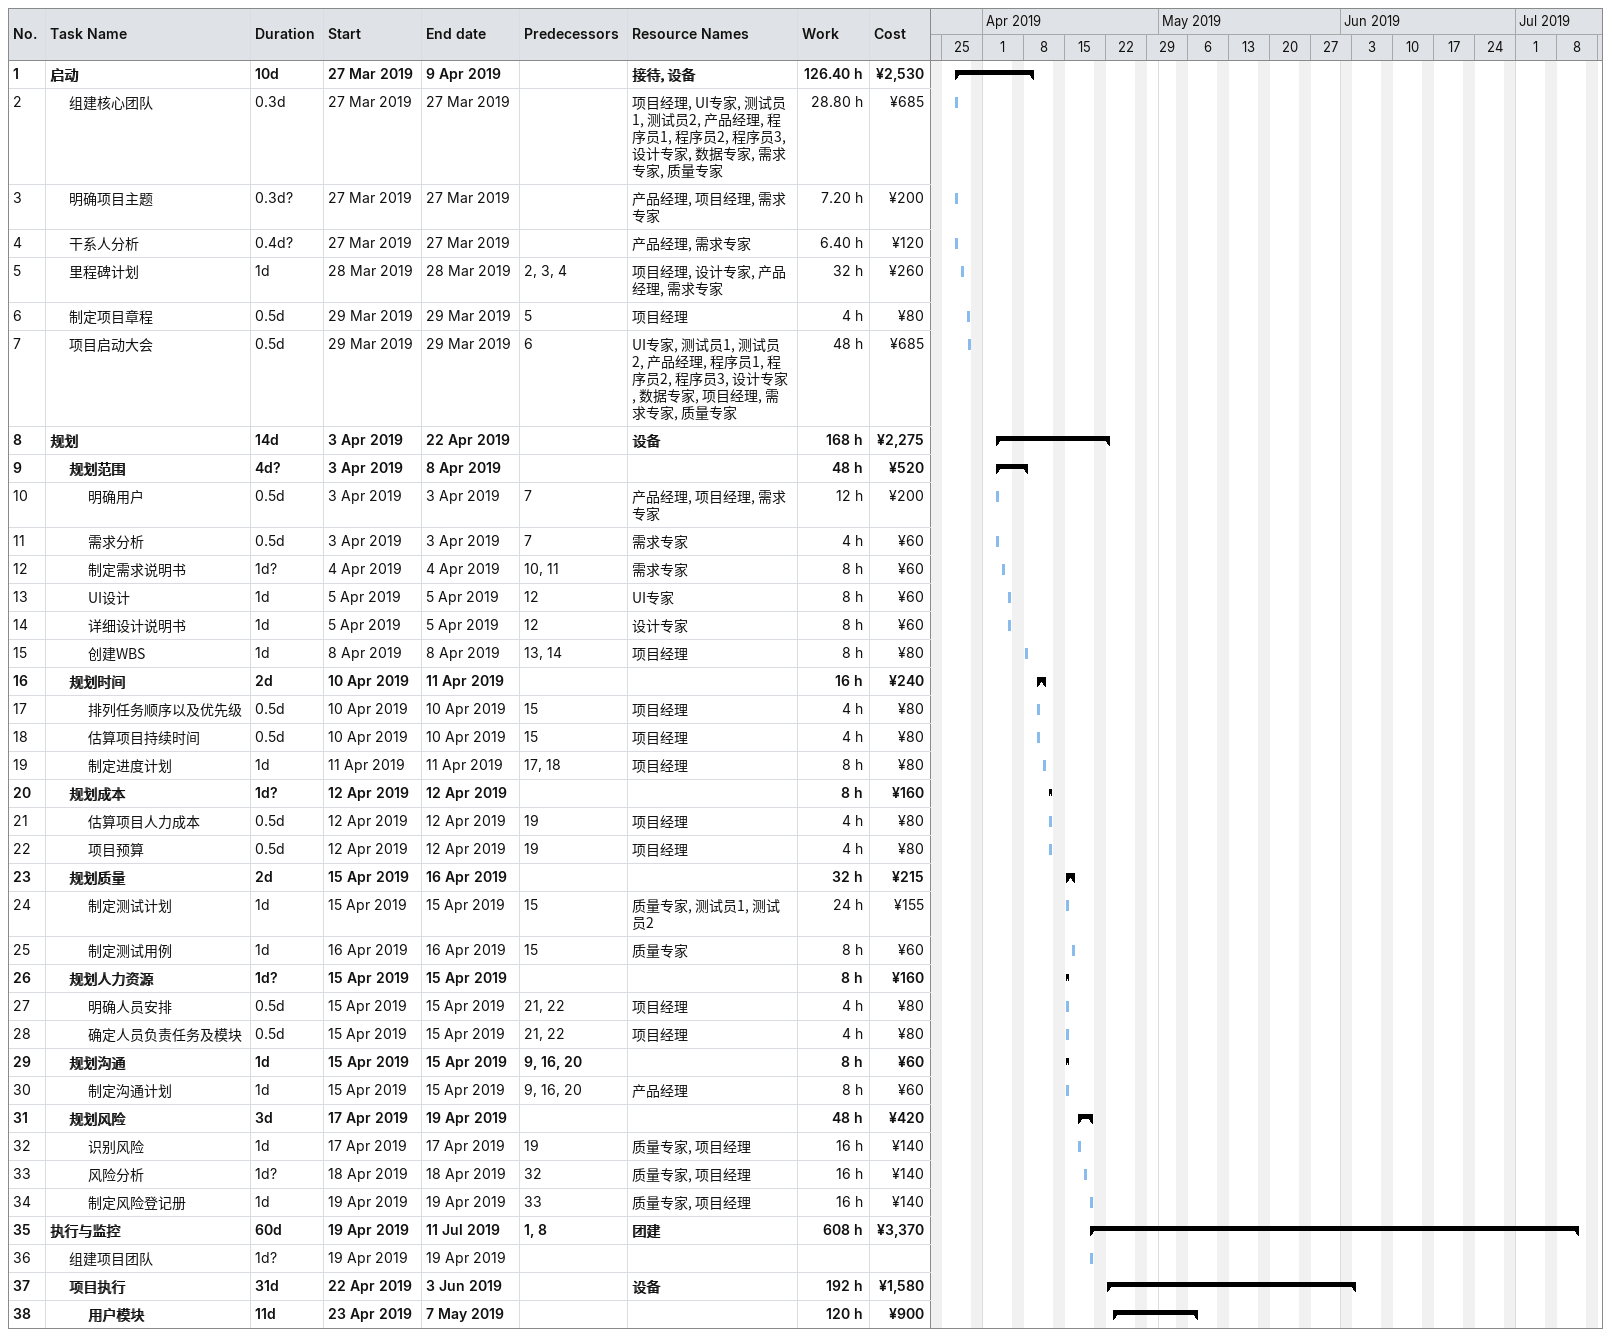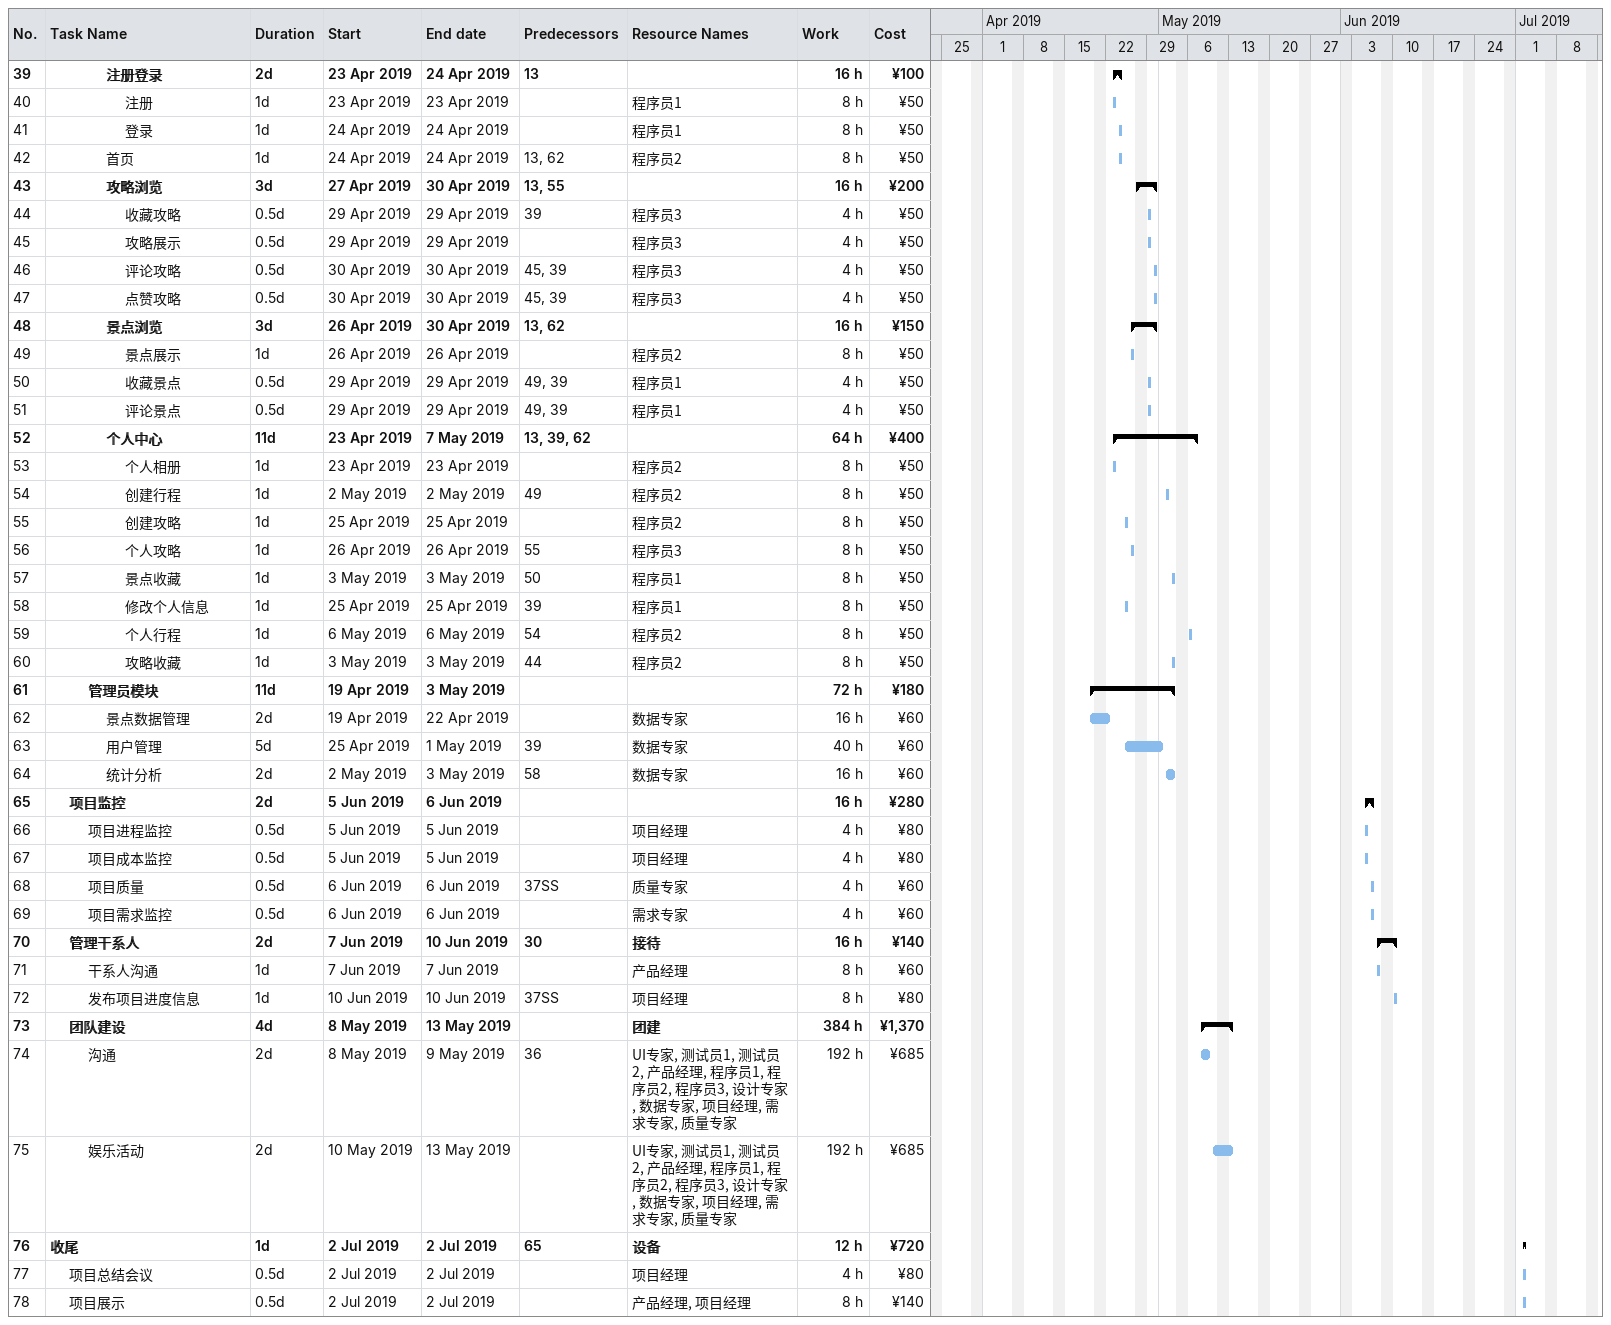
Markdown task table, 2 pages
| ID | Level | Task | Duration | Start | Finish | Predecessors | Resources | Work (h) | Cost (¥) |
|---|---|---|---|---|---|---|---|---|---|
| 1 | 1 | **启动** | 10d | 2019-03-27 | 2019-04-09 |  | 接待, 设备 | 126.40 | 2530 |
| 2 | 2 | 组建核心团队 | 0.3d | 2019-03-27 | 2019-03-27 |  | 项目经理, UI专家, 测试员1, 测试员2, 产品经理, 程序员1, 程序员2, 程序员3, 设计专家, 数据专家, 需求专家, 质量专家 | 28.80 | 685 |
| 3 | 2 | 明确项目主题 | 0.3d? | 2019-03-27 | 2019-03-27 |  | 产品经理, 项目经理, 需求专家 | 7.20 | 200 |
| 4 | 2 | 干系人分析 | 0.4d? | 2019-03-27 | 2019-03-27 |  | 产品经理, 需求专家 | 6.40 | 120 |
| 5 | 2 | 里程碑计划 | 1d | 2019-03-28 | 2019-03-28 | 2, 3, 4 | 项目经理, 设计专家, 产品经理, 需求专家 | 32 | 260 |
| 6 | 2 | 制定项目章程 | 0.5d | 2019-03-29 | 2019-03-29 | 5 | 项目经理 | 4 | 80 |
| 7 | 2 | 项目启动大会 | 0.5d | 2019-03-29 | 2019-03-29 | 6 | UI专家, 测试员1, 测试员2, 产品经理, 程序员1, 程序员2, 程序员3, 设计专家, 数据专家, 项目经理, 需求专家, 质量专家 | 48 | 685 |
| 8 | 1 | **规划** | 14d | 2019-04-03 | 2019-04-22 |  | 设备 | 168 | 2275 |
| 9 | 2 | **规划范围** | 4d? | 2019-04-03 | 2019-04-08 |  |  | 48 | 520 |
| 10 | 3 | 明确用户 | 0.5d | 2019-04-03 | 2019-04-03 | 7 | 产品经理, 项目经理, 需求专家 | 12 | 200 |
| 11 | 3 | 需求分析 | 0.5d | 2019-04-03 | 2019-04-03 | 7 | 需求专家 | 4 | 60 |
| 12 | 3 | 制定需求说明书 | 1d? | 2019-04-04 | 2019-04-04 | 10, 11 | 需求专家 | 8 | 60 |
| 13 | 3 | UI设计 | 1d | 2019-04-05 | 2019-04-05 | 12 | UI专家 | 8 | 60 |
| 14 | 3 | 详细设计说明书 | 1d | 2019-04-05 | 2019-04-05 | 12 | 设计专家 | 8 | 60 |
| 15 | 3 | 创建WBS | 1d | 2019-04-08 | 2019-04-08 | 13, 14 | 项目经理 | 8 | 80 |
| 16 | 2 | **规划时间** | 2d | 2019-04-10 | 2019-04-11 |  |  | 16 | 240 |
| 17 | 3 | 排列任务顺序以及优先级 | 0.5d | 2019-04-10 | 2019-04-10 | 15 | 项目经理 | 4 | 80 |
| 18 | 3 | 估算项目持续时间 | 0.5d | 2019-04-10 | 2019-04-10 | 15 | 项目经理 | 4 | 80 |
| 19 | 3 | 制定进度计划 | 1d | 2019-04-11 | 2019-04-11 | 17, 18 | 项目经理 | 8 | 80 |
| 20 | 2 | **规划成本** | 1d? | 2019-04-12 | 2019-04-12 |  |  | 8 | 160 |
| 21 | 3 | 估算项目人力成本 | 0.5d | 2019-04-12 | 2019-04-12 | 19 | 项目经理 | 4 | 80 |
| 22 | 3 | 项目预算 | 0.5d | 2019-04-12 | 2019-04-12 | 19 | 项目经理 | 4 | 80 |
| 23 | 2 | **规划质量** | 2d | 2019-04-15 | 2019-04-16 |  |  | 32 | 215 |
| 24 | 3 | 制定测试计划 | 1d | 2019-04-15 | 2019-04-15 | 15 | 质量专家, 测试员1, 测试员2 | 24 | 155 |
| 25 | 3 | 制定测试用例 | 1d | 2019-04-16 | 2019-04-16 | 15 | 质量专家 | 8 | 60 |
| 26 | 2 | **规划人力资源** | 1d? | 2019-04-15 | 2019-04-15 |  |  | 8 | 160 |
| 27 | 3 | 明确人员安排 | 0.5d | 2019-04-15 | 2019-04-15 | 21, 22 | 项目经理 | 4 | 80 |
| 28 | 3 | 确定人员负责任务及模块 | 0.5d | 2019-04-15 | 2019-04-15 | 21, 22 | 项目经理 | 4 | 80 |
| 29 | 2 | **规划沟通** | 1d | 2019-04-15 | 2019-04-15 | 9, 16, 20 |  | 8 | 60 |
| 30 | 3 | 制定沟通计划 | 1d | 2019-04-15 | 2019-04-15 | 9, 16, 20 | 产品经理 | 8 | 60 |
| 31 | 2 | **规划风险** | 3d | 2019-04-17 | 2019-04-19 |  |  | 48 | 420 |
| 32 | 3 | 识别风险 | 1d | 2019-04-17 | 2019-04-17 | 19 | 质量专家, 项目经理 | 16 | 140 |
| 33 | 3 | 风险分析 | 1d? | 2019-04-18 | 2019-04-18 | 32 | 质量专家, 项目经理 | 16 | 140 |
| 34 | 3 | 制定风险登记册 | 1d | 2019-04-19 | 2019-04-19 | 33 | 质量专家, 项目经理 | 16 | 140 |
| 35 | 1 | **执行与监控** | 60d | 2019-04-19 | 2019-07-11 | 1, 8 | 团建 | 608 | 3370 |
| 36 | 2 | 组建项目团队 | 1d? | 2019-04-19 | 2019-04-19 |  |  |  |  |
| 37 | 2 | **项目执行** | 31d | 2019-04-22 | 2019-06-03 |  | 设备 | 192 | 1580 |
| 38 | 3 | **用户模块** | 11d | 2019-04-23 | 2019-05-07 |  |  | 120 | 900 |
| 39 | 4 | **注册登录** | 2d | 2019-04-23 | 2019-04-24 | 13 |  | 16 | 100 |
| 40 | 5 | 注册 | 1d | 2019-04-23 | 2019-04-23 |  | 程序员1 | 8 | 50 |
| 41 | 5 | 登录 | 1d | 2019-04-24 | 2019-04-24 |  | 程序员1 | 8 | 50 |
| 42 | 4 | 首页 | 1d | 2019-04-24 | 2019-04-24 | 13, 62 | 程序员2 | 8 | 50 |
| 43 | 4 | **攻略浏览** | 3d | 2019-04-27 | 2019-04-30 | 13, 55 |  | 16 | 200 |
| 44 | 5 | 收藏攻略 | 0.5d | 2019-04-29 | 2019-04-29 | 39 | 程序员3 | 4 | 50 |
| 45 | 5 | 攻略展示 | 0.5d | 2019-04-29 | 2019-04-29 |  | 程序员3 | 4 | 50 |
| 46 | 5 | 评论攻略 | 0.5d | 2019-04-30 | 2019-04-30 | 45, 39 | 程序员3 | 4 | 50 |
| 47 | 5 | 点赞攻略 | 0.5d | 2019-04-30 | 2019-04-30 | 45, 39 | 程序员3 | 4 | 50 |
| 48 | 4 | **景点浏览** | 3d | 2019-04-26 | 2019-04-30 | 13, 62 |  | 16 | 150 |
| 49 | 5 | 景点展示 | 1d | 2019-04-26 | 2019-04-26 |  | 程序员2 | 8 | 50 |
| 50 | 5 | 收藏景点 | 0.5d | 2019-04-29 | 2019-04-29 | 49, 39 | 程序员1 | 4 | 50 |
| 51 | 5 | 评论景点 | 0.5d | 2019-04-29 | 2019-04-29 | 49, 39 | 程序员1 | 4 | 50 |
| 52 | 4 | **个人中心** | 11d | 2019-04-23 | 2019-05-07 | 13, 39, 62 |  | 64 | 400 |
| 53 | 5 | 个人相册 | 1d | 2019-04-23 | 2019-04-23 |  | 程序员2 | 8 | 50 |
| 54 | 5 | 创建行程 | 1d | 2019-05-02 | 2019-05-02 | 49 | 程序员2 | 8 | 50 |
| 55 | 5 | 创建攻略 | 1d | 2019-04-25 | 2019-04-25 |  | 程序员2 | 8 | 50 |
| 56 | 5 | 个人攻略 | 1d | 2019-04-26 | 2019-04-26 | 55 | 程序员3 | 8 | 50 |
| 57 | 5 | 景点收藏 | 1d | 2019-05-03 | 2019-05-03 | 50 | 程序员1 | 8 | 50 |
| 58 | 5 | 修改个人信息 | 1d | 2019-04-25 | 2019-04-25 | 39 | 程序员1 | 8 | 50 |
| 59 | 5 | 个人行程 | 1d | 2019-05-06 | 2019-05-06 | 54 | 程序员2 | 8 | 50 |
| 60 | 5 | 攻略收藏 | 1d | 2019-05-03 | 2019-05-03 | 44 | 程序员2 | 8 | 50 |
| 61 | 3 | **管理员模块** | 11d | 2019-04-19 | 2019-05-03 |  |  | 72 | 180 |
| 62 | 4 | 景点数据管理 | 2d | 2019-04-19 | 2019-04-22 |  | 数据专家 | 16 | 60 |
| 63 | 4 | 用户管理 | 5d | 2019-04-25 | 2019-05-01 | 39 | 数据专家 | 40 | 60 |
| 64 | 4 | 统计分析 | 2d | 2019-05-02 | 2019-05-03 | 58 | 数据专家 | 16 | 60 |
| 65 | 2 | **项目监控** | 2d | 2019-06-05 | 2019-06-06 |  |  | 16 | 280 |
| 66 | 3 | 项目进程监控 | 0.5d | 2019-06-05 | 2019-06-05 |  | 项目经理 | 4 | 80 |
| 67 | 3 | 项目成本监控 | 0.5d | 2019-06-05 | 2019-06-05 |  | 项目经理 | 4 | 80 |
| 68 | 3 | 项目质量 | 0.5d | 2019-06-06 | 2019-06-06 | 37SS | 质量专家 | 4 | 60 |
| 69 | 3 | 项目需求监控 | 0.5d | 2019-06-06 | 2019-06-06 |  | 需求专家 | 4 | 60 |
| 70 | 2 | **管理干系人** | 2d | 2019-06-07 | 2019-06-10 | 30 | 接待 | 16 | 140 |
| 71 | 3 | 干系人沟通 | 1d | 2019-06-07 | 2019-06-07 |  | 产品经理 | 8 | 60 |
| 72 | 3 | 发布项目进度信息 | 1d | 2019-06-10 | 2019-06-10 | 37SS | 项目经理 | 8 | 80 |
| 73 | 2 | **团队建设** | 4d | 2019-05-08 | 2019-05-13 |  | 团建 | 384 | 1370 |
| 74 | 3 | 沟通 | 2d | 2019-05-08 | 2019-05-09 | 36 | UI专家, 测试员1, 测试员2, 产品经理, 程序员1, 程序员2, 程序员3, 设计专家, 数据专家, 项目经理, 需求专家, 质量专家 | 192 | 685 |
| 75 | 3 | 娱乐活动 | 2d | 2019-05-10 | 2019-05-13 |  | UI专家, 测试员1, 测试员2, 产品经理, 程序员1, 程序员2, 程序员3, 设计专家, 数据专家, 项目经理, 需求专家, 质量专家 | 192 | 685 |
| 76 | 1 | **收尾** | 1d | 2019-07-02 | 2019-07-02 | 65 | 设备 | 12 | 720 |
| 77 | 2 | 项目总结会议 | 0.5d | 2019-07-02 | 2019-07-02 |  | 项目经理 | 4 | 80 |
| 78 | 2 | 项目展示 | 0.5d | 2019-07-02 | 2019-07-02 |  | 产品经理, 项目经理 | 8 | 140 |
